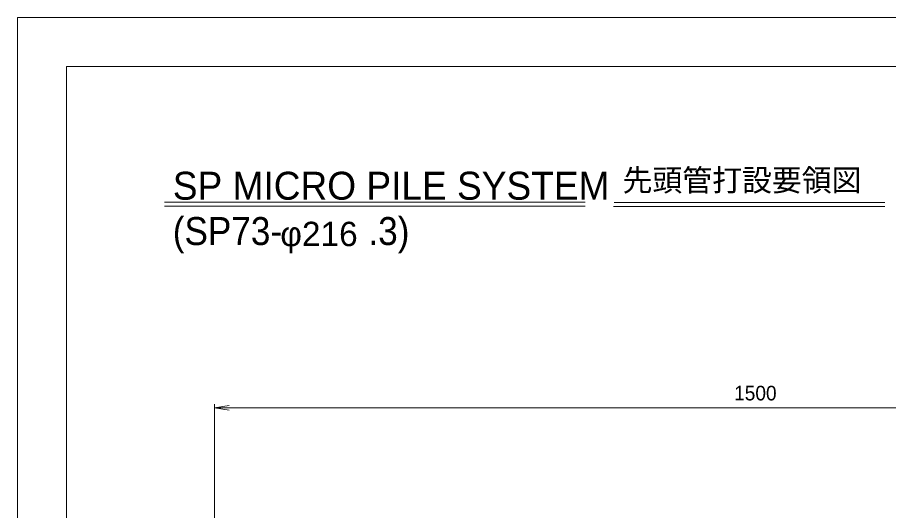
# Model space of a CAD drawing. Units: millimetres at full size, sheet at 1:2; some dimension numbers follow another scale. Extents: x 4078 to 5758, y -31 to 1157.
# Drawn here: x 4078 to 4787, y 756 to 1157 of the extents above; entities that cross this region are included whole.
import ezdxf
from ezdxf.enums import TextEntityAlignment as Align

# ---------------------------------------------------------------- set-up
doc = ezdxf.new("R2010")
doc.units = ezdxf.units.MM
doc.header["$LTSCALE"] = 2
doc.layers.add('6寸法線', color=4, linetype='Continuous', lineweight=13)
doc.layers.add('7枠', color=7, linetype='Continuous', lineweight=13)
doc.styles.add('Arial', font='')
doc.styles.add('ＭＳ Ｐゴシック', font='')
doc.styles.get('Arial').set_extended_font_data('Arial')
doc.styles.get('ＭＳ Ｐゴシック').set_extended_font_data('MS PGothic')

# ---------------------------------------------------------------- blocks, each defined once
blk = doc.blocks.new('open_arrow')
at = {"color": 0, "linetype": 'Continuous', "lineweight": -2}
blk.add_lwpolyline([(7.5, 1.25), (0, 0), (7.5, -1.25)], dxfattribs=at)

msp = doc.modelspace()

# ---------------------------------------------------------------- linework, layer by layer
at = {"layer": '6寸法線'}
for p, q in [((4197.738, 1007.238), (4540.051, 1007.238)), ((4563.681, 1006.924), (4784.005, 1006.924)), ((4197.738, 1004.059), (4540.051, 1004.059)), ((4563.353, 1003.745), (4784.005, 1003.745)), ((4238.501, 673.186), (4238.501, 842.967)), ((4238.501, 839.967), (5118.872, 839.967))]:
    msp.add_line(p, q, dxfattribs=at)
at = {"layer": '7枠'}
for p, q in [((4078.156, 1157.384), (5758.156, 1157.384)), ((4078.156, 1157.384), (4078.156, -30.616)), ((4118.156, 1117.384), (5718.156, 1117.384)), ((4118.156, 1117.384), (4118.156, 9.384))]:
    msp.add_line(p, q, dxfattribs=at)

# ---------------------------------------------------------------- block references
at = {"layer": '6寸法線', "xscale": 1.6, "yscale": 1.6}
msp.add_blockref('open_arrow', (4238.501, 839.967), dxfattribs=at)

# ---------------------------------------------------------------- texts
at = {"layer": '6寸法線', "style": 'ＭＳ Ｐゴシック'}
msp.add_text('先頭管打設要領図', height=17.82, dxfattribs=at).set_placement((4570.608, 1010.797), align=Align.BOTTOM_LEFT)
at = {"layer": '6寸法線', "color": 7}
for s, height, style, width, p in [('SP MICRO PILE SYSTEM', 22.73, 'Arial', 0.95, (4204.606, 1002.389)), ('(SP73-', 22.73, 'Arial', 0.9, (4204.606, 965.532)), ('.3)', 22.73, 'Arial', 0.9, (4363.83, 965.532)), ('φ216', 19.79, 'ＭＳ Ｐゴシック', 1.05, (4292.08, 965.532))]:
    msp.add_text(s, height=height, dxfattribs=dict(at, style=style, width=width)).set_placement(p, align=Align.BOTTOM_LEFT)
at = {"layer": '6寸法線', "style": 'ＭＳ Ｐゴシック'}
msp.add_text('1500', height=11.88, dxfattribs=at).set_placement((4678.687, 851.967), align=Align.MIDDLE_CENTER)

doc.saveas('drawing.dxf')
